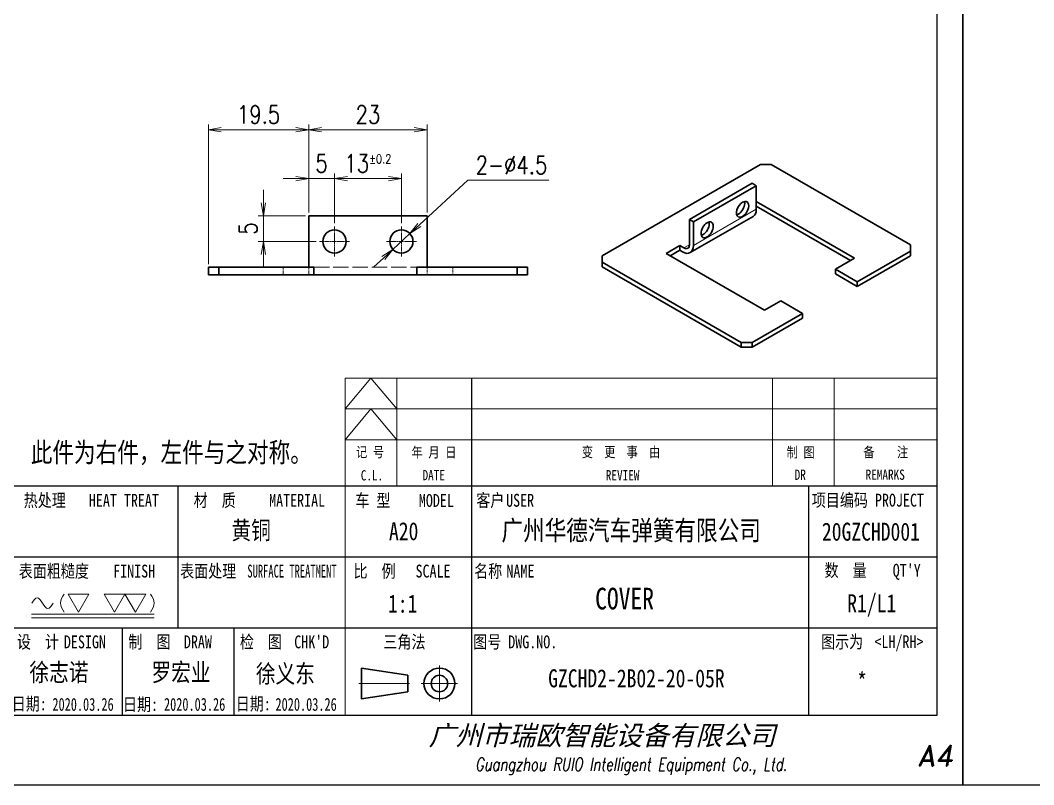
# Model space of a CAD drawing. Header units: millimetres. Extents: x 1201 to 11615, y -7347 to 2683.
# Drawn here: x 4420.2 to 4617.1, y 1515.7 to 1664.2 of the extents above; entities that cross this region are included whole.
import ezdxf
from ezdxf.enums import TextEntityAlignment as Align

# ---------------------------------------------------------------- set-up
doc = ezdxf.new("R2010")
doc.units = ezdxf.units.MM
for name, pattern in [('AM_ISO02W050x2', [3.75, 3, -0.75]), ('AM_ISO08W050x2', [9, 6, -0.75, 1.5, -0.75]), ('CENTER', [2, 1.25, -0.25, 0.25, -0.25])]:
    doc.linetypes.add(name, pattern=pattern)
for name, color, linetype, lineweight in [('CENTER', 2, 'AM_ISO08W050x2', 15), ('DIM', 3, 'Continuous', 20), ('DRAWING', 7, 'Continuous', 35), ('HIDDEN', 1, 'AM_ISO02W050x2', 18), ('图框', 7, 'Continuous', 15)]:
    doc.layers.add(name, color=color, linetype=linetype, lineweight=lineweight)
doc.layers.add('图\\M+19E79\\M+195B6\\M+18E9A', color=7, linetype='Continuous')
doc.styles.add('DIM', font='romans.shx', dxfattribs={"width": 0.8, "bigfont": 'bigfont.shx'})
doc.styles.add('STYLE1', font='')
doc.styles.add('国标', font='simfang.ttf', dxfattribs={"width": 0.8})
doc.styles.add('标题\\M+18E9A', font='romand.shx', dxfattribs={"oblique": 10, "bigfont": 'bigfont.shx'})
doc.styles.get('STYLE1').set_extended_font_data('SimSun')
doc.dimstyles.new('YH 1-1$0', dxfattribs={"dimtxt": 3.5, "dimasz": 2.5, "dimexe": 1, "dimexo": 0.625, "dimgap": 1.2, "dimtad": 1, "dimzin": 9, "dimdsep": 46, "dimtxsty": 'DIM', "dimblk": 'OPEN', "dimcen": 0, "dimclrd": 8, "dimclre": 8, "dimclrt": 2, "dimazin": 2, "dimtfac": 0.5, "dimtmove": 0, "dimatfit": 3, "dimldrblk": 'OPEN', "dimfxl": 0, "dimtolj": 1, "dimlwd": 13, "dimlwe": 13, "dimarcsym": 0})
doc.dimstyles.new('YH 1-1$3', dxfattribs={"dimtxt": 3.5, "dimasz": 2.5, "dimexe": 1, "dimexo": 0.625, "dimgap": 1.2, "dimtad": 1, "dimtoh": 1, "dimzin": 9, "dimdsep": 46, "dimtxsty": 'DIM', "dimblk": 'OPEN', "dimcen": 0, "dimclrd": 8, "dimclre": 8, "dimclrt": 2, "dimazin": 2, "dimtfac": 0.5, "dimtmove": 0, "dimatfit": 3, "dimldrblk": 'OPEN', "dimfxl": 0, "dimtolj": 1, "dimlwd": 13, "dimlwe": 13, "dimarcsym": 0})

# ---------------------------------------------------------------- blocks, each defined once
blk = doc.blocks.new('SXDYRTYY')
at = {"color": 7, "lineweight": 13, "ltscale": 0.469486}
blk.add_line((193066.35, 30534.55), (193082.61, 30543.94), dxfattribs=at)
at = {"color": 7, "lineweight": 13, "ltscale": 0.040825}
blk.add_line((193063.88, 30533.94), (193065.29, 30534.76), dxfattribs=at)
at = {"layer": 'DRAWING', "lineweight": 35}
for p, q in [((193083.67, 30555.58), (193042.66, 30531.9)), ((193122.57, 30534.76), (193086.5, 30555.58)), ((193082.61, 30545.98), (193108.07, 30531.28)), ((193107.01, 30530.67), (193082.61, 30544.76)), ((193042.66, 30530.26), (193078.72, 30509.44)), ((193084.74, 30517.81), (193059.28, 30532.51)), ((193042.66, 30529.04), (193078.72, 30508.22))]:
    blk.add_line(p, q, dxfattribs=at)
at = {"layer": 'DRAWING', "lineweight": 35, "ltscale": 0.070711}
for p, q in [((193086.5, 30555.58), (193083.67, 30555.58)), ((193078.72, 30509.44), (193081.55, 30509.44)), ((193078.72, 30508.22), (193081.55, 30508.22))]:
    blk.add_line(p, q, dxfattribs=at)
at = {"layer": 'DRAWING', "lineweight": 35, "ltscale": 0.469486}
for p, q in [((193081.55, 30550.68), (193065.29, 30541.29)), ((193066.35, 30540.67), (193082.61, 30550.06)), ((193081.79, 30542.11), (193065.52, 30532.72))]:
    blk.add_line(p, q, dxfattribs=at)
at = {"layer": 'DRAWING', "lineweight": 35, "ltscale": 0.030619}
for p, q in [((193081.55, 30550.68), (193082.61, 30550.06)), ((193065.29, 30541.29), (193066.35, 30540.67)), ((193062.81, 30534.55), (193063.88, 30533.94)), ((193062.81, 30533.33), (193062.81, 30534.55)), ((193122.57, 30531.9), (193122.57, 30533.12)), ((193042.66, 30530.26), (193042.66, 30529.04)), ((193103.12, 30527.2), (193103.12, 30528.43)), ((193108.78, 30525.16), (193108.78, 30523.94)), ((193094.63, 30515.77), (193094.63, 30517)), ((193078.72, 30509.44), (193078.72, 30508.22)), ((193081.55, 30509.44), (193081.55, 30508.22))]:
    blk.add_line(p, q, dxfattribs=at)
at = {"layer": 'DRAWING', "lineweight": 35, "ltscale": 0.153093}
for p, q in [((193082.61, 30543.94), (193082.61, 30550.06)), ((193066.35, 30540.67), (193066.35, 30534.55))]:
    blk.add_line(p, q, dxfattribs=at)
at = {"layer": 'DRAWING', "lineweight": 35, "ltscale": 0.003615}
blk.add_line((193079.08, 30543.94), (193079.2, 30544.01), dxfattribs=at)
at = {"layer": 'DRAWING', "lineweight": 35, "ltscale": 0.001857}
blk.add_line((193079.14, 30543.9), (193079.08, 30543.94), dxfattribs=at)
at = {"layer": 'DRAWING', "lineweight": 35, "ltscale": 0.163299}
for p, q in [((193065.29, 30541.29), (193065.29, 30534.76)), ((193103.12, 30528.43), (193108.78, 30525.16)), ((193108.78, 30523.94), (193103.12, 30527.2)), ((193094.63, 30517), (193088.98, 30520.26))]:
    blk.add_line(p, q, dxfattribs=at)
at = {"layer": 'DRAWING', "lineweight": 35, "ltscale": 0.102062}
blk.add_line((193059.28, 30532.51), (193062.81, 30534.55), dxfattribs=at)
at = {"layer": 'DRAWING', "lineweight": 35, "ltscale": 0.071443}
blk.add_line((193060.34, 30531.9), (193062.81, 30533.33), dxfattribs=at)
at = {"layer": 'DRAWING', "lineweight": 35, "ltscale": 0.020412}
blk.add_line((193062.81, 30533.33), (193063.52, 30532.92), dxfattribs=at)
at = {"layer": 'DRAWING', "lineweight": 35, "ltscale": 0.398042}
for p, q in [((193108.78, 30525.16), (193122.57, 30533.12)), ((193108.78, 30523.94), (193122.57, 30531.9))]:
    blk.add_line(p, q, dxfattribs=at)
at = {"layer": 'DRAWING', "lineweight": 35, "ltscale": 0.040825}
for p, q in [((193122.57, 30533.12), (193122.57, 30534.76)), ((193042.66, 30531.9), (193042.66, 30530.26))]:
    blk.add_line(p, q, dxfattribs=at)
at = {"layer": 'DRAWING', "lineweight": 35, "ltscale": 0.142887}
blk.add_line((193108.07, 30531.28), (193103.12, 30528.43), dxfattribs=at)
at = {"layer": 'DRAWING', "lineweight": 35, "ltscale": 0.122474}
blk.add_line((193088.98, 30520.26), (193084.74, 30517.81), dxfattribs=at)
at = {"layer": 'DRAWING', "lineweight": 35, "ltscale": 0.37763}
for p, q in [((193081.55, 30509.44), (193094.63, 30517)), ((193081.55, 30508.22), (193094.63, 30515.77))]:
    blk.add_line(p, q, dxfattribs=at)
at = {"layer": 'DRAWING', "lineweight": 35}
for centre, start, end in [((193077.16, 30544.16), 283.6241, 300.7322), ((193067.97, 30538.85), 283.6246, 300.732)]:
    blk.add_arc(centre, 1.68, start, end, dxfattribs=at)
for centre, major_axis, ratio, start_param, end_param in [((193079.08, 30543.94), (-1.13, -1.95), 0.57735, 3.141593, 3.926991), ((193078.02, 30544.55), (1.13, 1.95), 0.57735, 5.497787, 5.792303), ((193079.08, 30543.94), (-1.13, -1.95), 0.57735, 3.926991, 6.283185), ((193079.08, 30543.94), (-1.13, -1.95), 0.57735, 0, 3.141593), ((193078.02, 30544.55), (-1.13, -1.95), 0.57735, 0.785398, 2.356195), ((193079.79, 30545.57), (-2, 3.46), 0.57735, 3.141593, 3.926991), ((193069.89, 30538.63), (-1.13, -1.95), 0.577302, 3.141593, 6.283118), ((193068.83, 30539.25), (-1.13, -1.95), 0.577355, 0.785406, 2.356188), ((193069.89, 30538.63), (1.13, 1.95), 0.57735, 3.926991, 5.497787), ((193068.83, 30539.25), (1.13, 1.95), 0.57735, 5.497787, 5.792303), ((193069.89, 30538.63), (-1.13, -1.95), 0.57735, 2.356195, 3.141593), ((193069.89, 30538.63), (-1.12, -1.95), 0.577446, 0.000085, 0.785675), ((193063.52, 30536.18), (2, -3.46), 0.57735, 5.497787, 6.283185), ((193063.88, 30535.57), (-1, 1.73), 0.57735, 2.356195, 3.141593), ((193063.88, 30535.57), (-1, 1.73), 0.57735, 3.141593, 3.926991), ((193063.52, 30536.18), (2, -3.46), 0.57735, 0, 0.785398)]:
    blk.add_ellipse(centre, major_axis=major_axis, ratio=ratio, start_param=start_param, end_param=end_param, dxfattribs=at)
blk = doc.blocks.new('_Open')
at = {"color": 0, "linetype": 'ByBlock', "lineweight": -2}
for p, q in [((-1, 0.167), (0, 0)), ((-1, -0.167), (0, 0)), ((0, 0), (-1, 0))]:
    blk.add_line(p, q, dxfattribs=at)
blk = doc.blocks.new('*D129')
at = {"layer": 'Defpoints', "color": 0, "ltscale": 2, "transparency": 16777216}
for p in [(4476.21, 1642.89), (4476.21, 1626.18), (4456.71, 1616.18)]:
    blk.add_point(p, dxfattribs=at)
at = {"layer": 'DIM', "color": 8, "lineweight": 13, "ltscale": 2, "transparency": 16777216}
for p, q in [((4456.71, 1616.8), (4456.71, 1643.89)), ((4459.21, 1642.89), (4473.71, 1642.89)), ((4476.21, 1626.8), (4476.21, 1643.89))]:
    blk.add_line(p, q, dxfattribs=at)
at = {"layer": 'DIM', "color": 8, "lineweight": 13, "ltscale": 2, "transparency": 16777216, "xscale": 2.5, "yscale": 2.5, "zscale": 2.5, "rotation": 180}
blk.add_blockref('_Open', (4456.71, 1642.89), dxfattribs=at)
at = {"layer": 'DIM', "color": 8, "lineweight": 13, "ltscale": 2, "transparency": 16777216, "xscale": 2.5, "yscale": 2.5, "zscale": 2.5}
blk.add_blockref('_Open', (4476.21, 1642.89), dxfattribs=at)
at = {"layer": 'DIM', "color": 2, "ltscale": 2, "transparency": 16777216, "insert": (4466.46, 1645.84), "char_height": 3.5, "attachment_point": 5, "style": 'DIM'}
blk.add_mtext('\\A1;19.5', dxfattribs=at)
blk = doc.blocks.new('*D130')
at = {"layer": 'Defpoints', "color": 0, "ltscale": 2, "transparency": 16777216}
for p in [(4499.21, 1642.89), (4476.21, 1626.18), (4499.21, 1626.18)]:
    blk.add_point(p, dxfattribs=at)
at = {"layer": 'DIM', "color": 8, "lineweight": 13, "ltscale": 2, "transparency": 16777216}
for p, q in [((4476.21, 1626.8), (4476.21, 1643.89)), ((4478.71, 1642.89), (4496.71, 1642.89)), ((4499.21, 1626.8), (4499.21, 1643.89))]:
    blk.add_line(p, q, dxfattribs=at)
at = {"layer": 'DIM', "color": 8, "lineweight": 13, "ltscale": 2, "transparency": 16777216, "xscale": 2.5, "yscale": 2.5, "zscale": 2.5, "rotation": 180}
blk.add_blockref('_Open', (4476.21, 1642.89), dxfattribs=at)
at = {"layer": 'DIM', "color": 8, "lineweight": 13, "ltscale": 2, "transparency": 16777216, "xscale": 2.5, "yscale": 2.5, "zscale": 2.5}
blk.add_blockref('_Open', (4499.21, 1642.89), dxfattribs=at)
at = {"layer": 'DIM', "color": 2, "ltscale": 2, "transparency": 16777216, "insert": (4487.71, 1645.84), "char_height": 3.5, "attachment_point": 5, "style": 'DIM'}
blk.add_mtext('\\A1;23', dxfattribs=at)
blk = doc.blocks.new('*D131')
at = {"layer": 'Defpoints', "color": 0, "ltscale": 2, "transparency": 16777216}
for p in [(4476.21, 1633.4), (4476.21, 1626.18), (4481.21, 1624.1)]:
    blk.add_point(p, dxfattribs=at)
at = {"layer": 'DIM', "color": 8, "lineweight": 13, "ltscale": 2, "transparency": 16777216}
for p, q in [((4476.21, 1626.8), (4476.21, 1634.4)), ((4481.21, 1624.73), (4481.21, 1634.4)), ((4473.71, 1633.4), (4471.21, 1633.4)), ((4481.21, 1633.4), (4476.21, 1633.4)), ((4483.71, 1633.4), (4486.21, 1633.4))]:
    blk.add_line(p, q, dxfattribs=at)
at = {"layer": 'DIM', "color": 8, "lineweight": 13, "ltscale": 2, "transparency": 16777216, "xscale": 2.5, "yscale": 2.5, "zscale": 2.5}
blk.add_blockref('_Open', (4476.21, 1633.4), dxfattribs=at)
at = {"layer": 'DIM', "color": 8, "lineweight": 13, "ltscale": 2, "transparency": 16777216, "xscale": 2.5, "yscale": 2.5, "zscale": 2.5, "rotation": 180}
blk.add_blockref('_Open', (4481.21, 1633.4), dxfattribs=at)
at = {"layer": 'DIM', "color": 2, "ltscale": 2, "transparency": 16777216, "insert": (4478.71, 1636.35), "char_height": 3.5, "attachment_point": 5, "style": 'DIM'}
blk.add_mtext('\\A1;5', dxfattribs=at)
blk = doc.blocks.new('*D132')
at = {"layer": 'Defpoints', "color": 0, "ltscale": 2, "transparency": 16777216}
for p in [(4494.21, 1633.4), (4481.21, 1624.1), (4494.21, 1624.1)]:
    blk.add_point(p, dxfattribs=at)
at = {"layer": 'DIM', "color": 8, "lineweight": 13, "ltscale": 2, "transparency": 16777216}
for p, q in [((4481.21, 1624.73), (4481.21, 1634.4)), ((4494.21, 1624.73), (4494.21, 1634.4)), ((4483.71, 1633.4), (4491.71, 1633.4))]:
    blk.add_line(p, q, dxfattribs=at)
at = {"layer": 'DIM', "color": 8, "lineweight": 13, "ltscale": 2, "transparency": 16777216, "xscale": 2.5, "yscale": 2.5, "zscale": 2.5, "rotation": 180}
blk.add_blockref('_Open', (4481.21, 1633.4), dxfattribs=at)
at = {"layer": 'DIM', "color": 8, "lineweight": 13, "ltscale": 2, "transparency": 16777216, "xscale": 2.5, "yscale": 2.5, "zscale": 2.5}
blk.add_blockref('_Open', (4494.21, 1633.4), dxfattribs=at)
at = {"layer": 'DIM', "color": 2, "ltscale": 2, "transparency": 16777216, "insert": (4487.71, 1636.35), "char_height": 3.5, "attachment_point": 5, "style": 'DIM'}
blk.add_mtext('\\A2;13{\\H1.75;\\M+1817D0.2}', dxfattribs=at)
blk = doc.blocks.new('*D133')
at = {"layer": 'Defpoints', "color": 0, "ltscale": 2, "transparency": 16777216}
for p in [(4467.41, 1626.18), (4476.21, 1626.18), (4478.29, 1621.18)]:
    blk.add_point(p, dxfattribs=at)
at = {"layer": 'DIM', "color": 8, "lineweight": 13, "ltscale": 2, "transparency": 16777216}
for p, q in [((4467.41, 1628.68), (4467.41, 1631.18)), ((4475.59, 1626.18), (4466.41, 1626.18)), ((4467.41, 1621.18), (4467.41, 1626.18)), ((4477.66, 1621.18), (4466.41, 1621.18)), ((4467.41, 1618.68), (4467.41, 1616.18))]:
    blk.add_line(p, q, dxfattribs=at)
at = {"layer": 'DIM', "color": 8, "lineweight": 13, "ltscale": 2, "transparency": 16777216, "xscale": 2.5, "yscale": 2.5, "zscale": 2.5}
for p, rotation in [((4467.41, 1626.18), 270), ((4467.41, 1621.18), 90)]:
    blk.add_blockref('_Open', p, dxfattribs=dict(at, rotation=rotation))
at = {"layer": 'DIM', "color": 2, "ltscale": 2, "transparency": 16777216, "insert": (4464.46, 1623.68), "char_height": 3.5, "attachment_point": 5, "rotation": 90, "style": 'DIM'}
blk.add_mtext('\\A1;5', dxfattribs=at)
blk = doc.blocks.new('*D134')
at = {"layer": 'Defpoints', "color": 0, "ltscale": 2, "transparency": 16777216}
for p in [(4495.87, 1622.7), (4492.56, 1619.65)]:
    blk.add_point(p, dxfattribs=at)
at = {"layer": 'DIM', "color": 8, "lineweight": 13, "ltscale": 2, "transparency": 16777216}
for p, q in [((4507.15, 1633.08), (4497.71, 1624.39)), ((4522.88, 1633.08), (4507.15, 1633.08)), ((4492.56, 1619.65), (4495.87, 1622.7)), ((4490.72, 1617.96), (4488.88, 1616.27))]:
    blk.add_line(p, q, dxfattribs=at)
at = {"layer": 'DIM', "color": 8, "lineweight": 13, "ltscale": 2, "transparency": 16777216, "xscale": 2.5, "yscale": 2.5, "zscale": 2.5}
for p, rotation in [((4495.87, 1622.7), 222.6155056812255), ((4492.56, 1619.65), 42.61550568122549)]:
    blk.add_blockref('_Open', p, dxfattribs=dict(at, rotation=rotation))
at = {"layer": 'DIM', "color": 2, "ltscale": 2, "transparency": 16777216, "insert": (4515.61, 1636.03), "char_height": 3.5, "attachment_point": 5, "style": 'DIM'}
blk.add_mtext('\\A1;2-%%c4.5', dxfattribs=at)
blk = doc.blocks.new('GZDEH零件A4图框V01版')
at = {"color": 2, "linetype": 'ByBlock', "lineweight": 30}
for p, q in [((102.17, 21.26), (93.17, 22.66)), ((93.17, 16.66), (93.17, 22.66)), ((102.17, 21.26), (102.17, 18.06)), ((102.17, 18.06), (93.17, 16.66))]:
    blk.add_line(p, q, dxfattribs=at)
at = {"color": 1, "linetype": 'CENTER', "lineweight": 5, "ltscale": 16.256}
for p, q in [((108.3, 23.18), (108.3, 16.14)), ((111.82, 19.66), (104.78, 19.66))]:
    blk.add_line(p, q, dxfattribs=at)
at = {"color": 1, "linetype": 'CENTER', "lineweight": 5, "ltscale": 9.144}
blk.add_line((102.47, 19.66), (92.65, 19.66), dxfattribs=at)
at = {"color": 2, "linetype": 'ByBlock', "lineweight": 30}
for radius in [3, 1.6]:
    blk.add_circle((108.3, 19.66), radius, dxfattribs=at)
at = {"layer": 'Defpoints', "linetype": 'Continuous'}
for p, q in [((210, 0), (210, 297)), ((210, 297), (210, 0)), ((0, 0), (210, 0))]:
    blk.add_line(p, q, dxfattribs=at)
at = {"layer": '图\\M+19E79\\M+195B6\\M+18E9A', "linetype": 'Continuous'}
for p, q in [((205, 13.5), (205, 292)), ((205, 13.5), (205, 97)), ((25, 13.5), (205, 13.5))]:
    blk.add_line(p, q, dxfattribs=at)
at = {"layer": '图\\M+19E79\\M+195B6\\M+18E9A', "color": 9}
for p, q in [((114.5, 79), (114.5, 13.5)), ((205, 58), (25, 58)), ((57.5, 58), (57.5, 30.5)), ((114.5, 58), (114.5, 13.5)), ((180, 58), (180, 13.5)), ((25, 44.25), (205, 44.25)), ((25, 30.5), (205, 30.5)), ((46.68, 30.5), (46.68, 13.5)), ((46.68, 30.5), (46.68, 13.5)), ((68.34, 30.5), (68.34, 13.5)), ((68.34, 30.5), (68.34, 13.5))]:
    blk.add_line(p, q, dxfattribs=at)
at = {"layer": '图框', "color": 7}
for p, q in [((90, 79), (205, 79)), ((90, 13.5), (90, 79))]:
    blk.add_line(p, q, dxfattribs=at)
at = {"layer": '图框', "color": 9}
for p, q in [((90, 73), (95, 79)), ((95, 79), (100, 73)), ((100, 58), (100, 79)), ((173, 58), (173, 79)), ((185, 79), (185, 58)), ((90, 73), (205, 73)), ((90, 67), (95, 73)), ((95, 73), (100, 67)), ((90, 67), (205, 67))]:
    blk.add_line(p, q, dxfattribs=at)
at = {"layer": '图\\M+19E79\\M+195B6\\M+18E9A', "color": 9, "style": '国标'}
for s, width, p in [('热处理', 0.8, (27.54, 54)), ('材  质', 0.8, (60.55, 54)), ('项目编码 PROJECT', 0.8, (180.64, 54.03)), ('表面粗糙度', 0.8, (26.56, 40.25)), ('表面处理', 0.8, (57.91, 40.25)), ('SURFACE TREATMENT', 0.6, (70.98, 40.25)), ('比  例\u3000', 0.8, (91.61, 40.25)), ('SCALE', 0.8, (103.66, 40.25)), ('名称\u3000', 0.8, (115.05, 40.25)), ('NAME', 0.8, (121.31, 40.25)), ('数  量', 0.8, (183.12, 40.41)), ("QT'Y ", 0.8, (196.37, 40.41)), (' DESIGN', 0.8, (33.98, 26.5)), (' DRAW', 0.8, (57.29, 26.5)), ("CHK'D", 0.8, (80.09, 26.5)), ('三角法', 0.8, (97.41, 26.5)), ('图号', 0.8, (114.87, 26.5)), ('DWG.NO.', 0.8, (121.67, 26.5)), ('图示为', 0.8, (182.45, 26.53)), ('<LH/RH>', 0.8, (192.82, 26.53))]:
    blk.add_text(s, height=2.5, dxfattribs=dict(at, width=width)).set_placement(p)
at = {"layer": '图\\M+19E79\\M+195B6\\M+18E9A', "color": 9, "style": '国标', "width": 0.8}
for s, p in [('HEAT TREAT', (47, 54)), ('MATERIAL', (80.65, 54)), ('客户', (118.19, 54)), ('USER', (123.97, 54)), ('FINISH', (48.99, 40.25)), ('设  计', (30.3, 26.5)), ('制  图', (51.94, 26.5)), ('检  图', (73.62, 26.5)), ('日期:', (28.6, 14.46)), ('日期:', (50.22, 14.36)), ('日期:', (72.13, 14.46))]:
    blk.add_text(s, height=2.5, dxfattribs=at).set_placement(p, align=Align.CENTER)
for s, p in [('车 型', (95.38, 55.27)), ('MODEL', (107.71, 55.22))]:
    blk.add_text(s, height=2.5, dxfattribs=at).set_placement(p, align=Align.MIDDLE)
at = {"layer": '图\\M+19E79\\M+195B6\\M+18E9A', "color": 7, "lineweight": -3, "style": 'STYLE1', "oblique": 15}
blk.add_text('广州市瑞欧智能设备有限公司', height=3.8, dxfattribs=at).set_placement((106.21, 7.68))
at = {"layer": '图\\M+19E79\\M+195B6\\M+18E9A', "color": 7, "style": '标题\\M+18E9A', "oblique": 10}
blk.add_text('A4', height=4, dxfattribs=at).set_placement((204.57, 5.66), align=Align.MIDDLE)
at = {"layer": '图\\M+19E79\\M+195B6\\M+18E9A', "color": 7, "style": '标题\\M+18E9A', "oblique": 10, "width": 0.75}
blk.add_text('Guangzhou RUIO Intelligent Equipment Co., Ltd. ', height=2.5, dxfattribs=at).set_placement((146.18, 3.62), align=Align.MIDDLE)
at = {"layer": '图框', "color": 9, "style": '国标', "width": 0.8}
for s, p in [('记 号', (94.82, 63.62)), ('年 月 日', (107.24, 63.57)), ('变  更  事  由', (143.58, 63.63)), ('C.L.', (95.2, 59.11)), ('DATE', (107.19, 59.14)), ('REVIEW', (143.89, 59.11))]:
    blk.add_text(s, height=2, dxfattribs=at).set_placement(p, align=Align.CENTER)
for s, p in [('制 图', (178.49, 64.61)), ('备    注', (195.02, 64.64)), ('DR', (178.4, 60.22)), ('REMARKS', (194.91, 60.23))]:
    blk.add_text(s, height=2, dxfattribs=at).set_placement(p, align=Align.MIDDLE)
blk = doc.blocks.new('FINISH_012')
at = {"layer": 'DIM'}
for p, q in [((-16.94, -5), (-14.06, -5)), ((-15.5, -7.5), (-16.94, -5)), ((-14.06, -5), (-15.5, -7.5)), ((-11.94, -5), (-9.06, -5)), ((-10.5, -7.5), (-11.94, -5)), ((-9.06, -5), (-10.5, -7.5)), ((-7.61, -7.5), (-9.06, -5)), ((-9.06, -5), (-6.17, -5)), ((-6.17, -5), (-7.61, -7.5)), ((-22.04, -7.78), (-5, -7.78)), ((-22.04, -8.28), (-5, -8.28))]:
    blk.add_line(p, q, dxfattribs=at)
for points in [[(-22, -6.25), (-21.25, -5.5), (-20.5, -6.25), (-19.75, -7), (-19, -6.25)], [(-17.5, -5), (-18, -6.25), (-17.5, -7.5)], [(-5.5, -5), (-5, -6.25), (-5.5, -7.5)]]:
    blk.add_spline(points, degree=3, dxfattribs=at)

msp = doc.modelspace()

# ---------------------------------------------------------------- linework, layer by layer
msp.add_line((1201.092, 1515.65), (11530.711, 1515.65))
at = {"layer": 'CENTER', "ltscale": 0.14625}
for p, q in [((4481.212, 1624.101), (4481.212, 1618.251)), ((4494.212, 1624.101), (4494.212, 1618.251)), ((4484.137, 1621.176), (4478.287, 1621.176)), ((4497.137, 1621.176), (4491.287, 1621.176))]:
    msp.add_line(p, q, dxfattribs=at)
at = {"layer": 'DRAWING', "lineweight": 35}
for p, q in [((4476.212, 1626.176), (4499.212, 1626.176)), ((4477.212, 1614.676), (4497.212, 1614.676))]:
    msp.add_line(p, q, dxfattribs=at)
at = {"layer": 'DRAWING', "lineweight": 35, "ltscale": 0.1875}
for p, q in [((4476.212, 1626.176), (4476.212, 1618.676)), ((4499.212, 1618.676), (4499.212, 1626.176))]:
    msp.add_line(p, q, dxfattribs=at)
at = {"layer": 'DRAWING', "lineweight": 35, "ltscale": 0.0625}
for p, q in [((4476.212, 1616.176), (4476.212, 1618.676)), ((4499.212, 1618.676), (4499.212, 1616.176))]:
    msp.add_line(p, q, dxfattribs=at)
at = {"layer": 'DRAWING', "lineweight": 35, "ltscale": 0.05}
for p, q in [((4456.712, 1616.176), (4458.712, 1616.176)), ((4456.712, 1614.676), (4458.712, 1614.676)), ((4516.712, 1616.176), (4518.712, 1616.176)), ((4518.712, 1614.676), (4516.712, 1614.676))]:
    msp.add_line(p, q, dxfattribs=at)
at = {"layer": 'DRAWING', "lineweight": 35, "ltscale": 0.0375}
for p, q in [((4456.712, 1616.176), (4456.712, 1614.676)), ((4458.712, 1616.176), (4458.712, 1614.676)), ((4477.212, 1614.676), (4477.212, 1616.176)), ((4497.212, 1616.176), (4497.212, 1614.676)), ((4516.712, 1614.676), (4516.712, 1616.176)), ((4518.712, 1614.676), (4518.712, 1616.176))]:
    msp.add_line(p, q, dxfattribs=at)
at = {"layer": 'DRAWING', "lineweight": 35, "ltscale": 0.4625}
for p, q in [((4458.712, 1616.176), (4477.212, 1616.176)), ((4458.712, 1614.676), (4477.212, 1614.676))]:
    msp.add_line(p, q, dxfattribs=at)
at = {"layer": 'DRAWING', "lineweight": 35, "ltscale": 0.4875}
for p, q in [((4497.212, 1616.176), (4516.712, 1616.176)), ((4497.212, 1614.676), (4516.712, 1614.676))]:
    msp.add_line(p, q, dxfattribs=at)
at = {"layer": 'DRAWING', "lineweight": 35}
for centre in [(4481.212, 1621.176), (4494.212, 1621.176)]:
    msp.add_circle(centre, 2.25, dxfattribs=at)
at = {"layer": 'HIDDEN', "ltscale": 0.0375}
for p, q in [((4458.712, 1614.676), (4458.712, 1616.176)), ((4471.212, 1614.676), (4471.212, 1616.176)), ((4476.212, 1614.676), (4476.212, 1616.176)), ((4499.212, 1616.176), (4499.212, 1614.676)), ((4504.212, 1616.176), (4504.212, 1614.676)), ((4516.712, 1616.176), (4516.712, 1614.676))]:
    msp.add_line(p, q, dxfattribs=at)
at = {"layer": 'HIDDEN'}
msp.add_line((4477.212, 1616.176), (4497.212, 1616.176), dxfattribs=at)

# ---------------------------------------------------------------- block references
at = {"layer": 'DIM', "xscale": 0.75, "yscale": 0.75, "zscale": 0.75}
msp.add_blockref('SXDYRTYY', (-140248.799, -21280.53), dxfattribs=at)
at = {"layer": '图\\M+19E79\\M+195B6\\M+18E9A', "xscale": 1.399999999994179, "yscale": 1.400000000001455, "zscale": 1.40000000000009}
msp.add_blockref('FINISH_012', (4453.184, 1559.687), dxfattribs=at)
at = {"layer": '图框'}
msp.add_blockref('GZDEH零件A4图框V01版', (4393.302, 1515.65), dxfattribs=at)

# ---------------------------------------------------------------- texts
at = {"layer": '图\\M+19E79\\M+195B6\\M+18E9A', "color": 3, "style": '国标'}
for s, height, width, p in [('此件为右件，左件与之对称。', 3.85, 0.8, (4422.204, 1578.285)), ('黄铜', 3.5, 0.8, (4461.199, 1563.326)), ('广州华德汽车弹簧有限公司', 3.85, 0.8, (4513.647, 1563.131)), ('A20', 3.5, 0.8, (4491.798, 1563.146)), ('20GZCHD001', 3.5, 0.8, (4575.913, 1563.06)), ('COVER', 4.2, 0.8, (4531.859, 1549.714)), ('1:1', 3.5, 0.8, (4491.602, 1549.083)), ('R1/L1', 3.5, 0.8, (4580.831, 1549.156)), ('徐志诺', 3.5, 0.8, (4421.948, 1535.755)), ('罗宏业', 3.5, 0.8, (4445.679, 1535.755)), ('徐义东', 3.5, 0.8, (4465.94, 1535.467)), ('GZCHD2-2B02-20-05R', 3.5, 0.8, (4522.731, 1534.569)), ('*', 3.5, 0.8, (4582.761, 1533.95)), ('2020.03.26', 2.5, 0.7, (4426.409, 1530.015)), ('2020.03.26', 2.5, 0.7, (4448.089, 1530.015)), ('2020.03.26', 2.5, 0.7, (4469.749, 1530.015))]:
    msp.add_text(s, height=height, dxfattribs=dict(at, width=width)).set_placement(p)

# ---------------------------------------------------------------- dimensions: what is measured, and where the dimension line sits
at = {"layer": 'DIM', "ltscale": 2}
for base, p1, p2, picture, middle in [((4476.212, 1642.891), (4456.712, 1616.176), (4476.212, 1626.176), '*D129', (4466.462, 1645.841)), ((4499.212, 1642.891), (4476.212, 1626.176), (4499.212, 1626.176), '*D130', (4487.712, 1645.841)), ((4476.212, 1633.401), (4481.212, 1624.101), (4476.212, 1626.176), '*D131', (4478.712, 1636.351))]:
    dim = msp.add_linear_dim(base=base, p1=p1, p2=p2, dimstyle='YH 1-1$0', dxfattribs=at)
    dim.commit()
    dim.dimension.update_dxf_attribs({"geometry": picture, "text_midpoint": middle})
dim = msp.add_linear_dim(base=(4494.212, 1633.401), p1=(4481.212, 1624.101), p2=(4494.212, 1624.101), dimstyle='YH 1-1$0', override={"dimtol": 1, "dimlim": 0, "dimtp": 0.2, "dimtm": 0.2, "dimtfac": 0.5, "dimtolj": 2}, dxfattribs=at)
dim.commit()
dim.dimension.update_dxf_attribs({"geometry": '*D132', "text_midpoint": (4487.712, 1633.401), "dimtype": 160})
dim = msp.add_diameter_dim_2p(p1=(4492.556, 1619.653), p2=(4495.868, 1622.699), dimstyle='YH 1-1$3', override={"dimpost": '2-%%c<>'}, dxfattribs=at)
dim.commit()
dim.dimension.update_dxf_attribs({"geometry": '*D134', "text_midpoint": (4515.613, 1633.076), "dimtype": 163})
dim = msp.add_linear_dim(base=(4467.41, 1626.176), p1=(4478.287, 1621.176), p2=(4476.212, 1626.176), angle=90, dimstyle='YH 1-1$0', dxfattribs=at)
dim.commit()
dim.dimension.update_dxf_attribs({"geometry": '*D133', "text_midpoint": (4464.46, 1623.676)})

doc.saveas('drawing.dxf')
